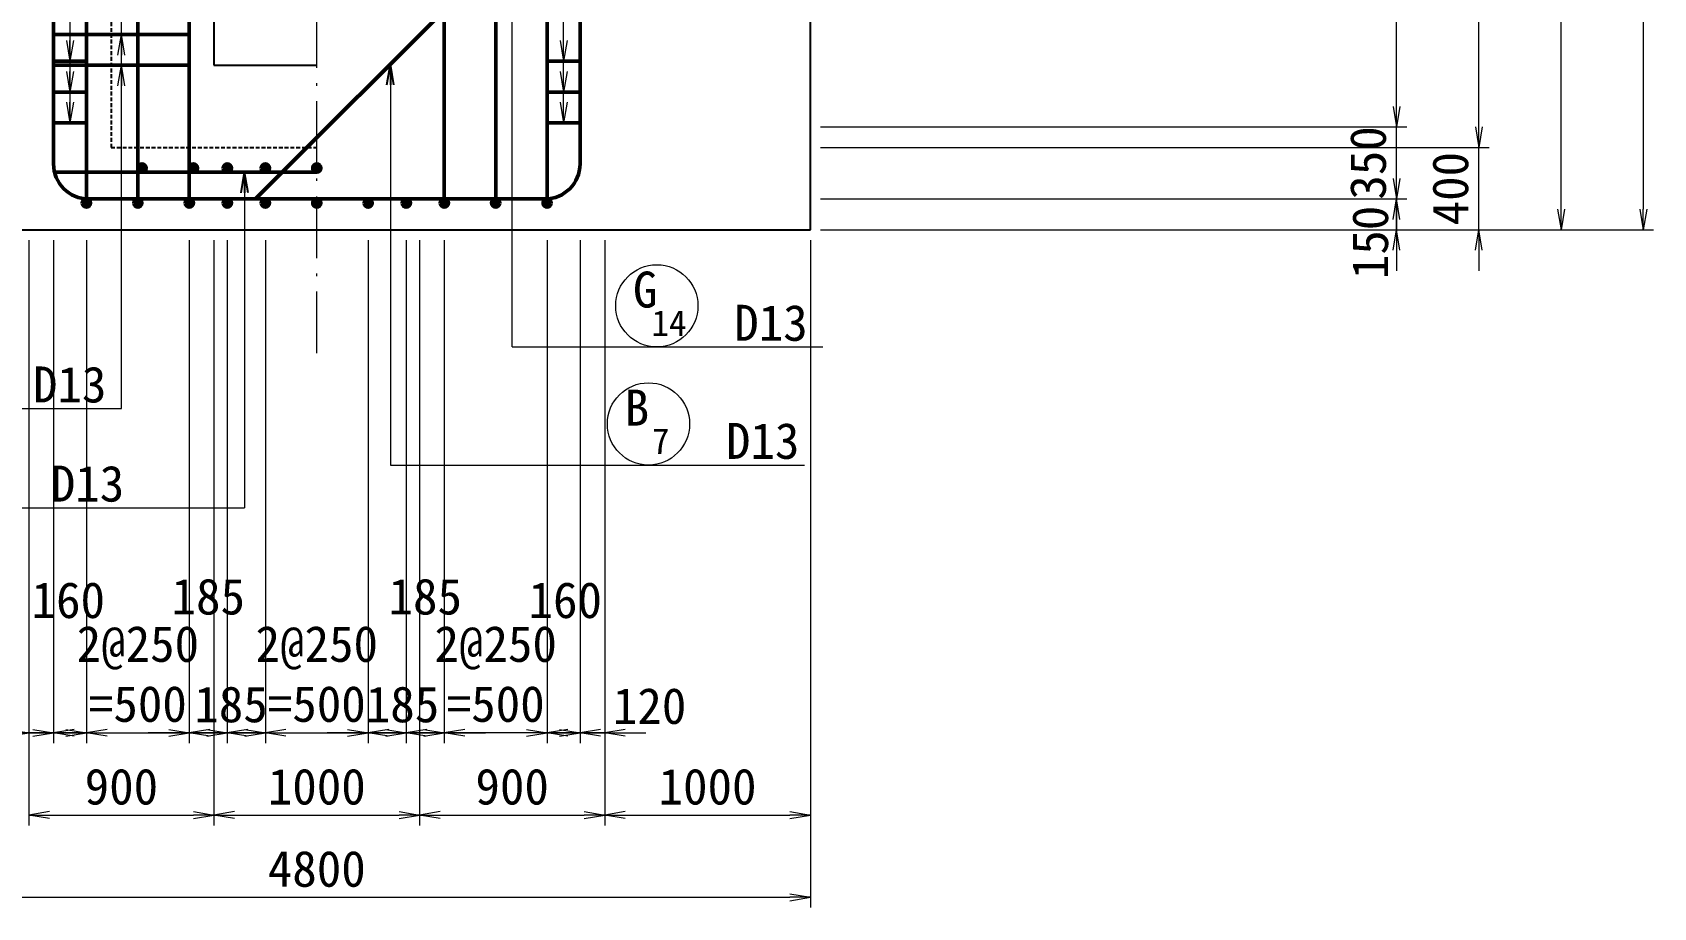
# Model space of a CAD drawing. Header units: millimetres. Extents: x 169470 to 758170, y -17820 to 11880.
# Drawn here: x 237412 to 245294, y -6614 to -2357 of the extents above; entities that cross this region are included whole.
import ezdxf
from ezdxf.enums import TextEntityAlignment as Align

# ---------------------------------------------------------------- set-up
doc = ezdxf.new("R2010")
doc.units = ezdxf.units.MM
doc.header["$LTSCALE"] = 50
doc.header["$PDSIZE"] = 300
doc.linetypes.add('DASHED2', pattern=[0.375, 0.25, -0.125])
doc.linetypes.add('SXF_一点短鎖線', pattern=[9.25, 6, -1.5, 0.25, -1.5])
doc.layers.get('Defpoints').update_dxf_attribs({"color": 151})
for name, color, linetype, lineweight in [('D-BMK', 2, 'SXF_一点短鎖線', 13), ('D-STR', 1, 'Continuous', 25), ('D-STR-DIM', 7, 'Continuous', 13), ('D-STR-HTXT', 7, 'Continuous', 13), ('D-STR-STR1', 2, 'Continuous', 50), ('D-STR-STR2', 6, 'Continuous', 50), ('D-STR-STR5', 6, 'Continuous', 50), ('D-STR-TXT', 7, 'Continuous', 13)]:
    doc.layers.add(name, color=color, linetype=linetype, lineweight=lineweight)
doc.styles.add('YOKO_GOTHIC', font='MS Gothic.ttf')
doc.dimstyles.new('S50', dxfattribs={"dimscale": 50, "dimtxt": 3.5, "dimasz": 2, "dimexe": 1, "dimexo": 1, "dimgap": 1, "dimtad": 1, "dimdec": 0, "dimzin": 1, "dimdsep": 46, "dimtxsty": 'YOKO_GOTHIC', "dimblk": 'OPEN', "dimcen": 0, "dimclrd": 256, "dimclre": 256, "dimclrt": 256, "dimaunit": 1, "dimadec": 3, "dimazin": 0, "dimtfac": 1, "dimtdec": 0, "dimtix": 1, "dimtmove": 2, "dimatfit": 3, "dimldrblk": 'OPEN', "dimfxl": 1, "dimlwd": -1, "dimlwe": -1, "dimarcsym": 2})

# ---------------------------------------------------------------- blocks, each defined once
blk = doc.blocks.new('0930-1')
at = {"layer": 'D-STR-STR2'}
for radius in [20, 10]:
    blk.add_circle((1654010.5, -311924.3), radius, dxfattribs=at)
blk = doc.blocks.new('_Open')
at = {"color": 0, "linetype": 'ByBlock', "lineweight": -2}
for p, q in [((-1, 0.167), (0, 0)), ((-1, -0.167), (0, 0)), ((0, 0), (-1, 0))]:
    blk.add_line(p, q, dxfattribs=at)
blk = doc.blocks.new('*D3972')
at = {"layer": 'D-STR-DIM', "transparency": 16777216}
for p, q in [((236394.3, -3366.5), (236394.3, -6613.7)), ((241194.3, -3366.5), (241194.3, -6613.7)), ((236494.3, -6563.7), (241094.3, -6563.7))]:
    blk.add_line(p, q, dxfattribs=at)
at = {"layer": 'Defpoints', "color": 0, "transparency": 16777216}
for p in [(236394.3, -3316.5), (241194.3, -3316.5), (241194.3, -6563.7)]:
    blk.add_point(p, dxfattribs=at)
at = {"layer": 'D-STR-DIM', "transparency": 16777216, "xscale": 100, "yscale": 100, "zscale": 100, "rotation": 180}
blk.add_blockref('_Open', (236394.3, -6563.7), dxfattribs=at)
at = {"layer": 'D-STR-DIM', "transparency": 16777216, "xscale": 100, "yscale": 100, "zscale": 100}
blk.add_blockref('_Open', (241194.3, -6563.7), dxfattribs=at)
at = {"layer": 'D-STR-DIM', "transparency": 16777216, "insert": (238794.3, -6426.2), "char_height": 175, "attachment_point": 5, "style": 'YOKO_GOTHIC'}
blk.add_mtext('4800', dxfattribs=at)
blk = doc.blocks.new('*D3974')
at = {"layer": 'D-STR-DIM', "transparency": 16777216}
for p, q in [((237394.3, -3366.5), (237394.3, -6213.7)), ((238294.3, -3366.5), (238294.3, -6213.7)), ((237494.3, -6163.7), (238194.3, -6163.7))]:
    blk.add_line(p, q, dxfattribs=at)
at = {"layer": 'Defpoints', "color": 0, "transparency": 16777216}
for p in [(237394.3, -3316.5), (238294.3, -3316.5), (238294.3, -6163.7)]:
    blk.add_point(p, dxfattribs=at)
at = {"layer": 'D-STR-DIM', "transparency": 16777216, "xscale": 100, "yscale": 100, "zscale": 100, "rotation": 180}
blk.add_blockref('_Open', (237394.3, -6163.7), dxfattribs=at)
at = {"layer": 'D-STR-DIM', "transparency": 16777216, "xscale": 100, "yscale": 100, "zscale": 100}
blk.add_blockref('_Open', (238294.3, -6163.7), dxfattribs=at)
at = {"layer": 'D-STR-DIM', "transparency": 16777216, "insert": (237844.3, -6026.2), "char_height": 175, "attachment_point": 5, "style": 'YOKO_GOTHIC'}
blk.add_mtext('900', dxfattribs=at)
blk = doc.blocks.new('*D3975')
at = {"layer": 'D-STR-DIM', "transparency": 16777216}
for p, q in [((238294.3, -3366.5), (238294.3, -6213.7)), ((239294.3, -3366.5), (239294.3, -6213.7)), ((238394.3, -6163.7), (239194.3, -6163.7))]:
    blk.add_line(p, q, dxfattribs=at)
at = {"layer": 'Defpoints', "color": 0, "transparency": 16777216}
for p in [(238294.3, -3316.5), (239294.3, -3316.5), (239294.3, -6163.7)]:
    blk.add_point(p, dxfattribs=at)
at = {"layer": 'D-STR-DIM', "transparency": 16777216, "xscale": 100, "yscale": 100, "zscale": 100, "rotation": 180}
blk.add_blockref('_Open', (238294.3, -6163.7), dxfattribs=at)
at = {"layer": 'D-STR-DIM', "transparency": 16777216, "xscale": 100, "yscale": 100, "zscale": 100}
blk.add_blockref('_Open', (239294.3, -6163.7), dxfattribs=at)
at = {"layer": 'D-STR-DIM', "transparency": 16777216, "insert": (238794.3, -6026.2), "char_height": 175, "attachment_point": 5, "style": 'YOKO_GOTHIC'}
blk.add_mtext('1000', dxfattribs=at)
blk = doc.blocks.new('*D3976')
at = {"layer": 'D-STR-DIM', "transparency": 16777216}
for p, q in [((239294.3, -3366.5), (239294.3, -6213.7)), ((240194.3, -3366.5), (240194.3, -6213.7)), ((239394.3, -6163.7), (240094.3, -6163.7))]:
    blk.add_line(p, q, dxfattribs=at)
at = {"layer": 'Defpoints', "color": 0, "transparency": 16777216}
for p in [(239294.3, -3316.5), (240194.3, -3316.5), (240194.3, -6163.7)]:
    blk.add_point(p, dxfattribs=at)
at = {"layer": 'D-STR-DIM', "transparency": 16777216, "xscale": 100, "yscale": 100, "zscale": 100, "rotation": 180}
blk.add_blockref('_Open', (239294.3, -6163.7), dxfattribs=at)
at = {"layer": 'D-STR-DIM', "transparency": 16777216, "xscale": 100, "yscale": 100, "zscale": 100}
blk.add_blockref('_Open', (240194.3, -6163.7), dxfattribs=at)
at = {"layer": 'D-STR-DIM', "transparency": 16777216, "insert": (239744.3, -6026.2), "char_height": 175, "attachment_point": 5, "style": 'YOKO_GOTHIC'}
blk.add_mtext('900', dxfattribs=at)
blk = doc.blocks.new('*D3977')
at = {"layer": 'D-STR-DIM', "transparency": 16777216}
for p, q in [((240194.3, -3366.5), (240194.3, -6213.7)), ((241194.3, -3366.5), (241194.3, -6213.7)), ((240294.3, -6163.7), (241094.3, -6163.7))]:
    blk.add_line(p, q, dxfattribs=at)
at = {"layer": 'Defpoints', "color": 0, "transparency": 16777216}
for p in [(240194.3, -3316.5), (241194.3, -3316.5), (241194.3, -6163.7)]:
    blk.add_point(p, dxfattribs=at)
at = {"layer": 'D-STR-DIM', "transparency": 16777216, "xscale": 100, "yscale": 100, "zscale": 100, "rotation": 180}
blk.add_blockref('_Open', (240194.3, -6163.7), dxfattribs=at)
at = {"layer": 'D-STR-DIM', "transparency": 16777216, "xscale": 100, "yscale": 100, "zscale": 100}
blk.add_blockref('_Open', (241194.3, -6163.7), dxfattribs=at)
at = {"layer": 'D-STR-DIM', "transparency": 16777216, "insert": (240694.3, -6026.2), "char_height": 175, "attachment_point": 5, "style": 'YOKO_GOTHIC'}
blk.add_mtext('1000', dxfattribs=at)
blk = doc.blocks.new('*D3978')
at = {"layer": 'D-STR-DIM', "transparency": 16777216}
for p, q in [((237394.3, -3366.5), (237394.3, -5813.7)), ((237514.3, -3366.5), (237514.3, -5813.7)), ((237294.3, -5763.7), (237194.3, -5763.7)), ((237394.3, -5763.7), (237514.3, -5763.7)), ((237614.3, -5763.7), (237714.3, -5763.7))]:
    blk.add_line(p, q, dxfattribs=at)
at = {"layer": 'Defpoints', "color": 0, "transparency": 16777216}
for p in [(237394.3, -3316.5), (237514.3, -3316.5), (237514.3, -5763.7)]:
    blk.add_point(p, dxfattribs=at)
at = {"layer": 'D-STR-DIM', "transparency": 16777216, "xscale": 100, "yscale": 100, "zscale": 100}
blk.add_blockref('_Open', (237394.3, -5763.7), dxfattribs=at)
at = {"layer": 'D-STR-DIM', "transparency": 16777216, "xscale": 100, "yscale": 100, "zscale": 100, "rotation": 180}
blk.add_blockref('_Open', (237514.3, -5763.7), dxfattribs=at)
at = {"layer": 'D-STR-DIM', "transparency": 16777216, "insert": (237176, -5634.2), "char_height": 175, "attachment_point": 5, "style": 'YOKO_GOTHIC'}
blk.add_mtext('120', dxfattribs=at)
blk = doc.blocks.new('*D3979')
at = {"layer": 'D-STR-DIM', "transparency": 16777216}
for p, q in [((237514.3, -3366.5), (237514.3, -5813.7)), ((237674.3, -3366.5), (237674.3, -5813.7)), ((237414.3, -5763.7), (237314.3, -5763.7)), ((237514.3, -5763.7), (237674.3, -5763.7)), ((237774.3, -5763.7), (237874.3, -5763.7))]:
    blk.add_line(p, q, dxfattribs=at)
at = {"layer": 'Defpoints', "color": 0, "transparency": 16777216}
for p in [(237514.3, -3316.5), (237674.3, -3316.5), (237674.3, -5763.7)]:
    blk.add_point(p, dxfattribs=at)
at = {"layer": 'D-STR-DIM', "transparency": 16777216, "xscale": 100, "yscale": 100, "zscale": 100}
blk.add_blockref('_Open', (237514.3, -5763.7), dxfattribs=at)
at = {"layer": 'D-STR-DIM', "transparency": 16777216, "xscale": 100, "yscale": 100, "zscale": 100, "rotation": 180}
blk.add_blockref('_Open', (237674.3, -5763.7), dxfattribs=at)
at = {"layer": 'D-STR-DIM', "transparency": 16777216, "insert": (237586, -5119.2), "char_height": 175, "attachment_point": 5, "style": 'YOKO_GOTHIC'}
blk.add_mtext('160', dxfattribs=at)
blk = doc.blocks.new('*D3980')
at = {"layer": 'D-STR-DIM', "transparency": 16777216}
for p, q in [((237674.3, -3366.5), (237674.3, -5813.7)), ((238174.3, -3366.5), (238174.3, -5813.7)), ((237574.3, -5763.7), (237474.3, -5763.7)), ((237674.3, -5763.7), (238174.3, -5763.7)), ((238274.3, -5763.7), (238374.3, -5763.7))]:
    blk.add_line(p, q, dxfattribs=at)
at = {"layer": 'Defpoints', "color": 0, "transparency": 16777216}
for p in [(237674.3, -3316.5), (238174.3, -3316.5), (238174.3, -5763.7)]:
    blk.add_point(p, dxfattribs=at)
at = {"layer": 'D-STR-DIM', "transparency": 16777216, "xscale": 100, "yscale": 100, "zscale": 100}
blk.add_blockref('_Open', (237674.3, -5763.7), dxfattribs=at)
at = {"layer": 'D-STR-DIM', "transparency": 16777216, "xscale": 100, "yscale": 100, "zscale": 100, "rotation": 180}
blk.add_blockref('_Open', (238174.3, -5763.7), dxfattribs=at)
at = {"layer": 'D-STR-DIM', "transparency": 16777216, "insert": (237924.3, -5478.2), "char_height": 175, "attachment_point": 5, "style": 'YOKO_GOTHIC'}
blk.add_mtext('2@250\\P=500', dxfattribs=at)
blk = doc.blocks.new('*D3981')
at = {"layer": 'D-STR-DIM', "transparency": 16777216}
for p, q in [((238359.3, -3366.5), (238359.3, -5813.7)), ((238544.3, -3366.5), (238544.3, -5813.7)), ((238259.3, -5763.7), (238159.3, -5763.7)), ((238359.3, -5763.7), (238544.3, -5763.7)), ((238644.3, -5763.7), (238744.3, -5763.7))]:
    blk.add_line(p, q, dxfattribs=at)
at = {"layer": 'Defpoints', "color": 0, "transparency": 16777216}
for p in [(238359.3, -3316.5), (238544.3, -3316.5), (238544.3, -5763.7)]:
    blk.add_point(p, dxfattribs=at)
at = {"layer": 'D-STR-DIM', "transparency": 16777216, "xscale": 100, "yscale": 100, "zscale": 100}
blk.add_blockref('_Open', (238359.3, -5763.7), dxfattribs=at)
at = {"layer": 'D-STR-DIM', "transparency": 16777216, "xscale": 100, "yscale": 100, "zscale": 100, "rotation": 180}
blk.add_blockref('_Open', (238544.3, -5763.7), dxfattribs=at)
at = {"layer": 'D-STR-DIM', "transparency": 16777216, "insert": (238377.4, -5626.2), "char_height": 175, "attachment_point": 5, "style": 'YOKO_GOTHIC'}
blk.add_mtext('185', dxfattribs=at)
blk = doc.blocks.new('*D3982')
at = {"layer": 'D-STR-DIM', "transparency": 16777216}
for p, q in [((238544.3, -3366.5), (238544.3, -5813.7)), ((239044.3, -3366.5), (239044.3, -5813.7)), ((238444.3, -5763.7), (238344.3, -5763.7)), ((238544.3, -5763.7), (239044.3, -5763.7)), ((239144.3, -5763.7), (239244.3, -5763.7))]:
    blk.add_line(p, q, dxfattribs=at)
at = {"layer": 'Defpoints', "color": 0, "transparency": 16777216}
for p in [(238544.3, -3316.5), (239044.3, -3316.5), (239044.3, -5763.7)]:
    blk.add_point(p, dxfattribs=at)
at = {"layer": 'D-STR-DIM', "transparency": 16777216, "xscale": 100, "yscale": 100, "zscale": 100}
blk.add_blockref('_Open', (238544.3, -5763.7), dxfattribs=at)
at = {"layer": 'D-STR-DIM', "transparency": 16777216, "xscale": 100, "yscale": 100, "zscale": 100, "rotation": 180}
blk.add_blockref('_Open', (239044.3, -5763.7), dxfattribs=at)
at = {"layer": 'D-STR-DIM', "transparency": 16777216, "insert": (238794.3, -5478.2), "char_height": 175, "attachment_point": 5, "style": 'YOKO_GOTHIC'}
blk.add_mtext('2@250\\P=500', dxfattribs=at)
blk = doc.blocks.new('*D3983')
at = {"layer": 'D-STR-DIM', "transparency": 16777216}
for p, q in [((238174.3, -3366.5), (238174.3, -5813.7)), ((238359.3, -3366.5), (238359.3, -5813.7)), ((238074.3, -5763.7), (237974.3, -5763.7)), ((238174.3, -5763.7), (238359.3, -5763.7)), ((238459.3, -5763.7), (238559.3, -5763.7))]:
    blk.add_line(p, q, dxfattribs=at)
at = {"layer": 'Defpoints', "color": 0, "transparency": 16777216}
for p in [(238174.3, -3316.5), (238359.3, -3316.5), (238359.3, -5763.7)]:
    blk.add_point(p, dxfattribs=at)
at = {"layer": 'D-STR-DIM', "transparency": 16777216, "xscale": 100, "yscale": 100, "zscale": 100}
blk.add_blockref('_Open', (238174.3, -5763.7), dxfattribs=at)
at = {"layer": 'D-STR-DIM', "transparency": 16777216, "xscale": 100, "yscale": 100, "zscale": 100, "rotation": 180}
blk.add_blockref('_Open', (238359.3, -5763.7), dxfattribs=at)
at = {"layer": 'D-STR-DIM', "transparency": 16777216, "insert": (238266.8, -5101.9), "char_height": 175, "attachment_point": 5, "style": 'YOKO_GOTHIC'}
blk.add_mtext('185', dxfattribs=at)
blk = doc.blocks.new('*D3984')
at = {"layer": 'D-STR-DIM', "transparency": 16777216}
for p, q in [((240074.3, -3366.5), (240074.3, -5813.7)), ((240194.3, -3366.5), (240194.3, -5813.7)), ((239974.3, -5763.7), (239874.3, -5763.7)), ((240194.3, -5763.7), (240074.3, -5763.7)), ((240294.3, -5763.7), (240394.3, -5763.7))]:
    blk.add_line(p, q, dxfattribs=at)
at = {"layer": 'Defpoints', "color": 0, "transparency": 16777216}
for p in [(240074.3, -3316.5), (240194.3, -3316.5), (240074.3, -5763.7)]:
    blk.add_point(p, dxfattribs=at)
at = {"layer": 'D-STR-DIM', "transparency": 16777216, "xscale": 100, "yscale": 100, "zscale": 100}
blk.add_blockref('_Open', (240074.3, -5763.7), dxfattribs=at)
at = {"layer": 'D-STR-DIM', "transparency": 16777216, "xscale": 100, "yscale": 100, "zscale": 100, "rotation": 180}
blk.add_blockref('_Open', (240194.3, -5763.7), dxfattribs=at)
at = {"layer": 'D-STR-DIM', "transparency": 16777216, "insert": (240412.5, -5634.2), "char_height": 175, "attachment_point": 5, "style": 'YOKO_GOTHIC'}
blk.add_mtext('120', dxfattribs=at)
blk = doc.blocks.new('*D3985')
at = {"layer": 'D-STR-DIM', "transparency": 16777216}
for p, q in [((239914.3, -3366.5), (239914.3, -5813.7)), ((240074.3, -3366.5), (240074.3, -5813.7)), ((239814.3, -5763.7), (239714.3, -5763.7)), ((240074.3, -5763.7), (239914.3, -5763.7)), ((240174.3, -5763.7), (240274.3, -5763.7))]:
    blk.add_line(p, q, dxfattribs=at)
at = {"layer": 'Defpoints', "color": 0, "transparency": 16777216}
for p in [(239914.3, -3316.5), (240074.3, -3316.5), (239914.3, -5763.7)]:
    blk.add_point(p, dxfattribs=at)
at = {"layer": 'D-STR-DIM', "transparency": 16777216, "xscale": 100, "yscale": 100, "zscale": 100}
blk.add_blockref('_Open', (239914.3, -5763.7), dxfattribs=at)
at = {"layer": 'D-STR-DIM', "transparency": 16777216, "xscale": 100, "yscale": 100, "zscale": 100, "rotation": 180}
blk.add_blockref('_Open', (240074.3, -5763.7), dxfattribs=at)
at = {"layer": 'D-STR-DIM', "transparency": 16777216, "insert": (240002.5, -5119.2), "char_height": 175, "attachment_point": 5, "style": 'YOKO_GOTHIC'}
blk.add_mtext('160', dxfattribs=at)
blk = doc.blocks.new('*D3986')
at = {"layer": 'D-STR-DIM', "transparency": 16777216}
for p, q in [((239414.3, -3366.5), (239414.3, -5813.7)), ((239914.3, -3366.5), (239914.3, -5813.7)), ((239314.3, -5763.7), (239214.3, -5763.7)), ((239914.3, -5763.7), (239414.3, -5763.7)), ((240014.3, -5763.7), (240114.3, -5763.7))]:
    blk.add_line(p, q, dxfattribs=at)
at = {"layer": 'Defpoints', "color": 0, "transparency": 16777216}
for p in [(239414.3, -3316.5), (239914.3, -3316.5), (239414.3, -5763.7)]:
    blk.add_point(p, dxfattribs=at)
at = {"layer": 'D-STR-DIM', "transparency": 16777216, "xscale": 100, "yscale": 100, "zscale": 100}
blk.add_blockref('_Open', (239414.3, -5763.7), dxfattribs=at)
at = {"layer": 'D-STR-DIM', "transparency": 16777216, "xscale": 100, "yscale": 100, "zscale": 100, "rotation": 180}
blk.add_blockref('_Open', (239914.3, -5763.7), dxfattribs=at)
at = {"layer": 'D-STR-DIM', "transparency": 16777216, "insert": (239664.3, -5478.2), "char_height": 175, "attachment_point": 5, "style": 'YOKO_GOTHIC'}
blk.add_mtext('2@250\\P=500', dxfattribs=at)
blk = doc.blocks.new('*D3987')
at = {"layer": 'D-STR-DIM', "transparency": 16777216}
for p, q in [((239044.3, -3366.5), (239044.3, -5813.7)), ((239229.3, -3366.5), (239229.3, -5813.7)), ((238944.3, -5763.7), (238844.3, -5763.7)), ((239229.3, -5763.7), (239044.3, -5763.7)), ((239329.3, -5763.7), (239429.3, -5763.7))]:
    blk.add_line(p, q, dxfattribs=at)
at = {"layer": 'Defpoints', "color": 0, "transparency": 16777216}
for p in [(239044.3, -3316.5), (239229.3, -3316.5), (239044.3, -5763.7)]:
    blk.add_point(p, dxfattribs=at)
at = {"layer": 'D-STR-DIM', "transparency": 16777216, "xscale": 100, "yscale": 100, "zscale": 100}
blk.add_blockref('_Open', (239044.3, -5763.7), dxfattribs=at)
at = {"layer": 'D-STR-DIM', "transparency": 16777216, "xscale": 100, "yscale": 100, "zscale": 100, "rotation": 180}
blk.add_blockref('_Open', (239229.3, -5763.7), dxfattribs=at)
at = {"layer": 'D-STR-DIM', "transparency": 16777216, "insert": (239211.2, -5626.2), "char_height": 175, "attachment_point": 5, "style": 'YOKO_GOTHIC'}
blk.add_mtext('185', dxfattribs=at)
blk = doc.blocks.new('*D3988')
at = {"layer": 'D-STR-DIM', "transparency": 16777216}
for p, q in [((239229.3, -3366.5), (239229.3, -5813.7)), ((239414.3, -3366.5), (239414.3, -5813.7)), ((239129.3, -5763.7), (239029.3, -5763.7)), ((239414.3, -5763.7), (239229.3, -5763.7)), ((239514.3, -5763.7), (239614.3, -5763.7))]:
    blk.add_line(p, q, dxfattribs=at)
at = {"layer": 'Defpoints', "color": 0, "transparency": 16777216}
for p in [(239229.3, -3316.5), (239414.3, -3316.5), (239229.3, -5763.7)]:
    blk.add_point(p, dxfattribs=at)
at = {"layer": 'D-STR-DIM', "transparency": 16777216, "xscale": 100, "yscale": 100, "zscale": 100}
blk.add_blockref('_Open', (239229.3, -5763.7), dxfattribs=at)
at = {"layer": 'D-STR-DIM', "transparency": 16777216, "xscale": 100, "yscale": 100, "zscale": 100, "rotation": 180}
blk.add_blockref('_Open', (239414.3, -5763.7), dxfattribs=at)
at = {"layer": 'D-STR-DIM', "transparency": 16777216, "insert": (239321.8, -5101.9), "char_height": 175, "attachment_point": 5, "style": 'YOKO_GOTHIC'}
blk.add_mtext('185', dxfattribs=at)
blk = doc.blocks.new('*D3989')
at = {"layer": 'D-STR-DIM', "transparency": 16777216}
for p, q in [((241044.2, 4983.5), (245294.2, 4983.5)), ((245244.2, 4883.5), (245244.2, -3216.5)), ((241244.3, -3316.5), (245294.2, -3316.5))]:
    blk.add_line(p, q, dxfattribs=at)
at = {"layer": 'Defpoints', "color": 0, "transparency": 16777216}
for p in [(240994.2, 4983.5), (241194.3, -3316.5), (245244.2, -3316.5)]:
    blk.add_point(p, dxfattribs=at)
at = {"layer": 'D-STR-DIM', "transparency": 16777216, "xscale": 100, "yscale": 100, "zscale": 100}
for p, rotation in [((245244.2, 4983.5), 90), ((245244.2, -3316.5), 270)]:
    blk.add_blockref('_Open', p, dxfattribs=dict(at, rotation=rotation))
at = {"layer": 'D-STR-DIM', "transparency": 16777216, "insert": (245106.7, 833.5), "char_height": 175, "attachment_point": 5, "rotation": 90, "style": 'YOKO_GOTHIC'}
blk.add_mtext('8300', dxfattribs=at)
blk = doc.blocks.new('*D3990')
at = {"layer": 'D-STR-DIM', "transparency": 16777216}
for p, q in [((240244.3, 1083.5), (244894.2, 1083.5)), ((244844.2, -3216.5), (244844.2, 983.5)), ((241244.3, -3316.5), (244894.2, -3316.5))]:
    blk.add_line(p, q, dxfattribs=at)
at = {"layer": 'Defpoints', "color": 0, "transparency": 16777216}
for p in [(240194.3, 1083.5), (244844.2, 1083.5), (241194.3, -3316.5)]:
    blk.add_point(p, dxfattribs=at)
at = {"layer": 'D-STR-DIM', "transparency": 16777216, "xscale": 100, "yscale": 100, "zscale": 100}
for p, rotation in [((244844.2, 1083.5), 90), ((244844.2, -3316.5), 270)]:
    blk.add_blockref('_Open', p, dxfattribs=dict(at, rotation=rotation))
at = {"layer": 'D-STR-DIM', "transparency": 16777216, "insert": (244706.7, -1116.5), "char_height": 175, "attachment_point": 5, "rotation": 90, "style": 'YOKO_GOTHIC'}
blk.add_mtext('4400', dxfattribs=at)
blk = doc.blocks.new('*D3992')
at = {"layer": 'D-STR-DIM', "transparency": 16777216}
for p, q in [((244444.2, -2816.5), (244444.2, -2716.5)), ((241244.3, -2916.5), (244494.2, -2916.5)), ((244444.2, -3316.5), (244444.2, -2916.5)), ((241244.3, -3316.5), (244494.2, -3316.5)), ((244444.2, -3416.5), (244444.2, -3516.5))]:
    blk.add_line(p, q, dxfattribs=at)
at = {"layer": 'Defpoints', "color": 0, "transparency": 16777216}
for p in [(241194.3, -2916.5), (244444.2, -2916.5), (241194.3, -3316.5)]:
    blk.add_point(p, dxfattribs=at)
at = {"layer": 'D-STR-DIM', "transparency": 16777216, "xscale": 100, "yscale": 100, "zscale": 100}
for p, rotation in [((244444.2, -2916.5), 270), ((244444.2, -3316.5), 90)]:
    blk.add_blockref('_Open', p, dxfattribs=dict(at, rotation=rotation))
at = {"layer": 'D-STR-DIM', "transparency": 16777216, "insert": (244306.7, -3116.5), "char_height": 175, "attachment_point": 5, "rotation": 90, "style": 'YOKO_GOTHIC'}
blk.add_mtext('400', dxfattribs=at)
blk = doc.blocks.new('*D3993')
at = {"layer": 'D-STR-DIM', "transparency": 16777216}
for p, q in [((240244.3, -16.5), (244494.2, -16.5)), ((244444.2, -2816.5), (244444.2, -116.5)), ((241244.3, -2916.5), (244494.2, -2916.5))]:
    blk.add_line(p, q, dxfattribs=at)
at = {"layer": 'Defpoints', "color": 0, "transparency": 16777216}
for p in [(240194.3, -16.5), (244444.2, -16.5), (241194.3, -2916.5)]:
    blk.add_point(p, dxfattribs=at)
at = {"layer": 'D-STR-DIM', "transparency": 16777216, "xscale": 100, "yscale": 100, "zscale": 100}
for p, rotation in [((244444.2, -16.5), 90), ((244444.2, -2916.5), 270)]:
    blk.add_blockref('_Open', p, dxfattribs=dict(at, rotation=rotation))
at = {"layer": 'D-STR-DIM', "transparency": 16777216, "insert": (244306.7, -1466.5), "char_height": 175, "attachment_point": 5, "rotation": 90, "style": 'YOKO_GOTHIC'}
blk.add_mtext('2900', dxfattribs=at)
blk = doc.blocks.new('*D3999')
at = {"layer": 'D-STR-DIM', "transparency": 16777216}
for p, q in [((244044.2, -3066.5), (244044.2, -2966.5)), ((241244.3, -3166.5), (244094.2, -3166.5)), ((244044.2, -3316.5), (244044.2, -3166.5)), ((241244.3, -3316.5), (244094.2, -3316.5)), ((244044.2, -3416.5), (244044.2, -3516.5))]:
    blk.add_line(p, q, dxfattribs=at)
at = {"layer": 'Defpoints', "color": 0, "transparency": 16777216}
for p in [(241194.3, -3166.5), (244044.2, -3166.5), (241194.3, -3316.5)]:
    blk.add_point(p, dxfattribs=at)
at = {"layer": 'D-STR-DIM', "transparency": 16777216, "xscale": 100, "yscale": 100, "zscale": 100}
for p, rotation in [((244044.2, -3166.5), 270), ((244044.2, -3316.5), 90)]:
    blk.add_blockref('_Open', p, dxfattribs=dict(at, rotation=rotation))
at = {"layer": 'D-STR-DIM', "transparency": 16777216, "insert": (243917.2, -3378.2), "char_height": 175, "attachment_point": 5, "rotation": 90, "style": 'YOKO_GOTHIC'}
blk.add_mtext('150', dxfattribs=at)
blk = doc.blocks.new('*D4000')
at = {"layer": 'D-STR-DIM', "transparency": 16777216}
for p, q in [((244044.2, -2716.5), (244044.2, -2616.5)), ((241244.3, -2816.5), (244094.2, -2816.5)), ((244044.2, -3166.5), (244044.2, -2816.5)), ((241244.3, -3166.5), (244094.2, -3166.5)), ((244044.2, -3266.5), (244044.2, -3366.5))]:
    blk.add_line(p, q, dxfattribs=at)
at = {"layer": 'Defpoints', "color": 0, "transparency": 16777216}
for p in [(241194.3, -2816.5), (244044.2, -2816.5), (241194.3, -3166.5)]:
    blk.add_point(p, dxfattribs=at)
at = {"layer": 'D-STR-DIM', "transparency": 16777216, "xscale": 100, "yscale": 100, "zscale": 100}
for p, rotation in [((244044.2, -2816.5), 270), ((244044.2, -3166.5), 90)]:
    blk.add_blockref('_Open', p, dxfattribs=dict(at, rotation=rotation))
at = {"layer": 'D-STR-DIM', "transparency": 16777216, "insert": (243906.7, -2991.5), "char_height": 175, "attachment_point": 5, "rotation": 90, "style": 'YOKO_GOTHIC'}
blk.add_mtext('350', dxfattribs=at)
blk = doc.blocks.new('*D4005')
at = {"layer": 'D-STR-DIM', "transparency": 16777216}
for p, q in [((240124.3, 4683.5), (244094.2, 4683.5)), ((244044.2, -2716.5), (244044.2, 4583.5)), ((241244.3, -2816.5), (244094.2, -2816.5))]:
    blk.add_line(p, q, dxfattribs=at)
at = {"layer": 'Defpoints', "color": 0, "transparency": 16777216}
for p in [(240074.3, 4683.5), (244044.2, 4683.5), (241194.3, -2816.5)]:
    blk.add_point(p, dxfattribs=at)
at = {"layer": 'D-STR-DIM', "transparency": 16777216, "xscale": 100, "yscale": 100, "zscale": 100}
for p, rotation in [((244044.2, 4683.5), 90), ((244044.2, -2816.5), 270)]:
    blk.add_blockref('_Open', p, dxfattribs=dict(at, rotation=rotation))
at = {"layer": 'D-STR-DIM', "transparency": 16777216, "insert": (243897.3, 933.5), "char_height": 175, "attachment_point": 5, "rotation": 90, "style": 'YOKO_GOTHIC'}
blk.add_mtext('50@150=7500', dxfattribs=at)

msp = doc.modelspace()

# ---------------------------------------------------------------- linework, layer by layer
at = {"layer": 'D-BMK'}
msp.add_line((238794.27, -3916.51), (238794.27, 5307.9), dxfattribs=at)
at = {"layer": 'D-STR', "linetype": 'DASHED2', "ltscale": 1.5}
for p, q in [((237794.27, 83.49), (237794.27, -2916.51)), ((237794.27, -2916.51), (238794.27, -2916.51))]:
    msp.add_line(p, q, dxfattribs=at)
at = {"layer": 'D-STR', "ltscale": 0.2}
for p, q in [((238294.27, -2016.51), (238294.27, -2516.51)), ((238294.27, -2516.51), (238794.27, -2516.51))]:
    msp.add_line(p, q, dxfattribs=at)
at = {"layer": 'D-STR'}
for p, q in [((241194.27, -3316.51), (241194.27, -2016.51)), ((236394.27, -3316.51), (241194.27, -3316.51))]:
    msp.add_line(p, q, dxfattribs=at)
at = {"layer": 'D-STR-HTXT'}
for p, q in [((239744.27, -3886.59), (239744.27, 4683.49)), ((237594.27, -96.51), (237594.27, -2796.51)), ((237844.27, -4186.59), (237844.27, -116.51)), ((239994.27, -2796.51), (239994.27, -96.51)), ((239744.27, -3886.59), (241254.12, -3886.59)), ((236837.71, -4186.59), (237844.27, -4186.59)), ((239152.13, -4460.93), (241165.26, -4460.93)), ((236924.46, -4668.82), (238443.26, -4668.82))]:
    msp.add_line(p, q, dxfattribs=at)
for centre in [(240447.55, -3686.59), (240407.17, -4260.93)]:
    msp.add_circle(centre, 200, dxfattribs=at)
at = {"layer": 'D-STR-STR1'}
for p, q in [((237674.27, 4913.49), (237674.27, -3166.51)), ((239414.27, -3166.51), (239414.27, 4913.49)), ((239664.27, -3166.51), (239664.27, 4913.49)), ((239914.27, 4913.49), (239914.27, -3166.51)), ((237514.27, 4743.49), (237514.27, -2996.51)), ((240074.27, 4743.49), (240074.27, -2996.51)), ((237924.27, -3166.51), (237924.27, -116.51)), ((238174.27, -3166.51), (238174.27, -116.51)), ((240186.59, -1476.51), (238496.59, -3166.51)), ((238174.27, -2366.51), (237514.27, -2366.51)), ((238174.27, -2516.51), (237514.27, -2516.51)), ((237514.27, -3036.51), (238794.27, -3036.51)), ((237684.27, -3166.51), (239904.27, -3166.51))]:
    msp.add_line(p, q, dxfattribs=at)
for centre, start, end in [((237684.27, -2996.51), 180, 270), ((239904.27, -2996.51), 270, 0)]:
    msp.add_arc(centre, 170, start, end, dxfattribs=at)
at = {"layer": 'D-STR-STR5'}
for p, q in [((237674.27, -2496.51), (237514.27, -2496.51)), ((240074.27, -2496.51), (239914.27, -2496.51)), ((237674.27, -2646.51), (237514.27, -2646.51)), ((240074.27, -2646.51), (239914.27, -2646.51)), ((237674.27, -2796.51), (237514.27, -2796.51)), ((240074.27, -2796.51), (239914.27, -2796.51))]:
    msp.add_line(p, q, dxfattribs=at)

# ---------------------------------------------------------------- block references
at = {"layer": 'D-STR-HTXT', "yscale": 100, "zscale": 100}
for p, xscale, rotation in [((237594.27, -2496.51), 100, 270), ((237844.27, -2366.51), -100, 270), ((239994.27, -2496.51), -100, 90), ((237844.27, -2516.51), -100, 270), ((237594.27, -2646.51), 100, 270), ((239994.27, -2646.51), -100, 90), ((237594.27, -2796.51), 100, 270), ((239994.27, -2796.51), -100, 90)]:
    msp.add_blockref('_Open', p, dxfattribs=dict(at, xscale=xscale, rotation=rotation))
at = {"layer": 'D-STR-STR2', "xscale": -1, "rotation": 180}
for p in [(-1416066.21, -314940.81), (-1415816.21, -314940.81), (-1415651.21, -314940.81), (-1415466.21, -314940.81), (-1415216.21, -314940.81), (-1416336.21, -315110.81), (-1416086.21, -315110.81), (-1415836.21, -315110.81), (-1415651.21, -315110.81), (-1415466.21, -315110.81), (-1415216.21, -315110.81), (-1414966.21, -315111.54), (-1414781.21, -315110.81), (-1414596.21, -315110.81)]:
    msp.add_blockref('0930-1', p, dxfattribs=at)
at = {"layer": 'D-STR-STR2', "rotation": 180}
for p in [(1893674.75, -315110.81), (1893924.75, -315110.81)]:
    msp.add_blockref('0930-1', p, dxfattribs=at)

# ---------------------------------------------------------------- texts
at = {"layer": 'D-STR-TXT', "style": 'YOKO_GOTHIC'}
for s, height, p in [('G', 175, (240391.28, -3694.9)), ('14', 125, (240506.94, -3832.71)), ('B', 175, (240350.89, -4269.25)), ('7', 125, (240466.56, -4407.05))]:
    msp.add_text(s, height=height, dxfattribs=at).set_placement(p, align=Align.CENTER)
for p in [(240824.07, -3856.59), (237414.23, -4156.59), (240783.69, -4430.93), (237500.98, -4638.82)]:
    msp.add_text('D13', height=175, dxfattribs=at).set_placement(p)

# ---------------------------------------------------------------- dimensions: what is measured, and where the dimension line sits
at = {"layer": 'D-STR-DIM'}
for base, p1, p2, picture, middle in [((245244.17, -3316.51), (240994.17, 4983.49), (241194.27, -3316.51), '*D3989', (245106.67, 833.49)), ((244844.17, 1083.49), (241194.27, -3316.51), (240194.27, 1083.49), '*D3990', (244706.67, -1116.51)), ((244444.17, -16.51), (241194.27, -2916.51), (240194.27, -16.51), '*D3993', (244306.67, -1466.51)), ((244044.17, -2816.51), (241194.27, -3166.51), (241194.27, -2816.51), '*D4000', (243906.67, -2991.51)), ((244444.17, -2916.51), (241194.27, -3316.51), (241194.27, -2916.51), '*D3992', (244306.67, -3116.51))]:
    dim = msp.add_linear_dim(base=base, p1=p1, p2=p2, angle=90, dimstyle='S50', dxfattribs=at)
    dim.commit()
    dim.dimension.update_dxf_attribs({"geometry": picture, "text_midpoint": middle})
for base, p1, p2, angle, text, picture, middle in [((244044.17, 4683.49), (241194.27, -2816.51), (240074.27, 4683.49), 90, '50@150=<>', '*D4005', (243897.34, 933.49)), ((239414.27, -5763.71), (239914.27, -3316.51), (239414.27, -3316.51), 180, '2@250\\P=<>', '*D3986', (239664.27, -5478.15))]:
    dim = msp.add_linear_dim(base=base, p1=p1, p2=p2, angle=angle, text=text, dimstyle='S50', dxfattribs=at)
    dim.commit()
    dim.dimension.update_dxf_attribs({"geometry": picture, "text_midpoint": middle})
for base, p1, p2, angle, picture, middle in [((244044.17, -3166.51), (241194.27, -3316.51), (241194.27, -3166.51), 90, '*D3999', (243917.17, -3378.17)), ((239044.27, -5763.71), (239229.27, -3316.51), (239044.27, -3316.51), 180, '*D3987', (239211.19, -5626.21)), ((239229.27, -5763.71), (239414.27, -3316.51), (239229.27, -3316.51), 180, '*D3988', (239321.77, -5101.87)), ((239914.27, -5763.71), (240074.27, -3316.51), (239914.27, -3316.51), 180, '*D3985', (240002.54, -5119.19)), ((240074.27, -5763.71), (240194.27, -3316.51), (240074.27, -3316.51), 180, '*D3984', (240412.54, -5634.22))]:
    dim = msp.add_linear_dim(base=base, p1=p1, p2=p2, angle=angle, dimstyle='S50', dxfattribs=at)
    dim.commit()
    dim.dimension.update_dxf_attribs({"geometry": picture, "text_midpoint": middle, "dimtype": 160})
for base, p1, p2, picture, middle in [((241194.27, -6563.71), (236394.27, -3316.51), (241194.27, -3316.51), '*D3972', (238794.27, -6426.21)), ((238294.27, -6163.71), (237394.27, -3316.51), (238294.27, -3316.51), '*D3974', (237844.27, -6026.21)), ((239294.27, -6163.71), (238294.27, -3316.51), (239294.27, -3316.51), '*D3975', (238794.27, -6026.21)), ((240194.27, -6163.71), (239294.27, -3316.51), (240194.27, -3316.51), '*D3976', (239744.27, -6026.21)), ((241194.27, -6163.71), (240194.27, -3316.51), (241194.27, -3316.51), '*D3977', (240694.27, -6026.21))]:
    dim = msp.add_linear_dim(base=base, p1=p1, p2=p2, dimstyle='S50', dxfattribs=at)
    dim.commit()
    dim.dimension.update_dxf_attribs({"geometry": picture, "text_midpoint": middle})
for base, p1, p2, picture, middle in [((237514.27, -5763.71), (237394.27, -3316.51), (237514.27, -3316.51), '*D3978', (237176, -5634.22)), ((237674.27, -5763.71), (237514.27, -3316.51), (237674.27, -3316.51), '*D3979', (237586.01, -5119.19)), ((238359.27, -5763.71), (238174.27, -3316.51), (238359.27, -3316.51), '*D3983', (238266.77, -5101.87)), ((238544.27, -5763.71), (238359.27, -3316.51), (238544.27, -3316.51), '*D3981', (238377.36, -5626.21))]:
    dim = msp.add_linear_dim(base=base, p1=p1, p2=p2, dimstyle='S50', dxfattribs=at)
    dim.commit()
    dim.dimension.update_dxf_attribs({"geometry": picture, "text_midpoint": middle, "dimtype": 160})
for base, p1, p2, picture, middle in [((238174.27, -5763.71), (237674.27, -3316.51), (238174.27, -3316.51), '*D3980', (237924.27, -5478.15)), ((239044.27, -5763.71), (238544.27, -3316.51), (239044.27, -3316.51), '*D3982', (238794.27, -5478.15))]:
    dim = msp.add_linear_dim(base=base, p1=p1, p2=p2, text='2@250\\P=<>', dimstyle='S50', dxfattribs=at)
    dim.commit()
    dim.dimension.update_dxf_attribs({"geometry": picture, "text_midpoint": middle})

# ---------------------------------------------------------------- leaders
at = {"layer": 'D-STR-HTXT'}
for points in [[(239152.13, -2510.97), (239152.13, -4460.93)], [(238443.26, -3036.51), (238443.26, -4668.82)]]:
    msp.add_leader(points, dimstyle='S50', dxfattribs=at)

doc.saveas('drawing.dxf')
